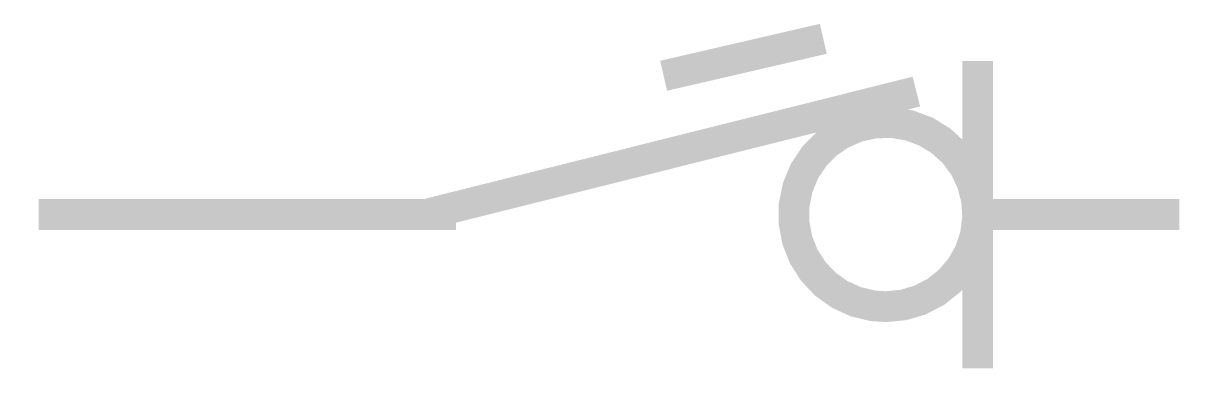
# Model space of a CAD drawing. Extents: x 2340.413 to 2341.227, y 1103.613 to 1103.863.
import ezdxf

# ---------------------------------------------------------------- set-up
doc = ezdxf.new("R2010")
doc.units = 0

msp = doc.modelspace()

# ---------------------------------------------------------------- linework, layer by layer
at = {"color": 0, "linetype": 'Continuous'}
for points in [[(2340.858, 1103.82678, 0.02132, 0.02132, 0), (2340.96897, 1103.85241, 0.02132, 0.02132, 0)], [(2341.07624, 1103.83713, 0.02132, 0.02132, 0), (2341.07624, 1103.62396, 0.02132, 0.02132, 0)], [(2340.69254, 1103.73055, 0.02132, 0.02132, 0), (2341.03361, 1103.81581, 0.02132, 0.02132, 0)], [(2340.42386, 1103.73055, 0.02132, 0.02132, 0), (2340.71386, 1103.73055, 0.02132, 0.02132, 0)], [(2341.07624, 1103.73055, 0.02132, 0.02132, 0), (2341.21624, 1103.73055, 0.02132, 0.02132, 0)]]:
    msp.add_lwpolyline(points, format="xyseb", dxfattribs=at)
at = {"color": 0}
msp.add_lwpolyline([(2341.01229, 1103.6666, 0.02132, 0.02132, 0), (2341.02449, 1103.66777, 0.02132, 0.02132, 0), (2341.03625, 1103.67125, 0.02132, 0.02132, 0), (2341.04712, 1103.67691, 0.02132, 0.02132, 0), (2341.05671, 1103.68454, 0.02132, 0.02132, 0), (2341.06468, 1103.69387, 0.02132, 0.02132, 0), (2341.07071, 1103.70454, 0.02132, 0.02132, 0), (2341.0746, 1103.71616, 0.02132, 0.02132, 0), (2341.0762, 1103.72832, 0.02132, 0.02132, 0), (2341.07545, 1103.74055, 0.02132, 0.02132, 0), (2341.07238, 1103.75242, 0.02132, 0.02132, 0), (2341.06711, 1103.76348, 0.02132, 0.02132, 0), (2341.05982, 1103.77334, 0.02132, 0.02132, 0), (2341.05078, 1103.78162, 0.02132, 0.02132, 0), (2341.04033, 1103.78803, 0.02132, 0.02132, 0), (2341.02884, 1103.79232, 0.02132, 0.02132, 0), (2341.01675, 1103.79434, 0.02132, 0.02132, 0), (2341.0045, 1103.79402, 0.02132, 0.02132, 0), (2340.99253, 1103.79137, 0.02132, 0.02132, 0), (2340.98129, 1103.78648, 0.02132, 0.02132, 0), (2340.97118, 1103.77954, 0.02132, 0.02132, 0), (2340.96259, 1103.77079, 0.02132, 0.02132, 0), (2340.95583, 1103.76057, 0.02132, 0.02132, 0), (2340.95114, 1103.74924, 0.02132, 0.02132, 0), (2340.94869, 1103.73723, 0.02132, 0.02132, 0), (2340.94858, 1103.72497, 0.02132, 0.02132, 0), (2340.95082, 1103.71292, 0.02132, 0.02132, 0), (2340.95531, 1103.70151, 0.02132, 0.02132, 0), (2340.9619, 1103.69118, 0.02132, 0.02132, 0), (2340.97034, 1103.68228, 0.02132, 0.02132, 0), (2340.98032, 1103.67516, 0.02132, 0.02132, 0), (2340.99147, 1103.67008, 0.02132, 0.02132, 0), (2341.00339, 1103.66722, 0.02132, 0.02132, 0)], format="xyseb", close=True, dxfattribs=at)

doc.saveas('drawing.dxf')
